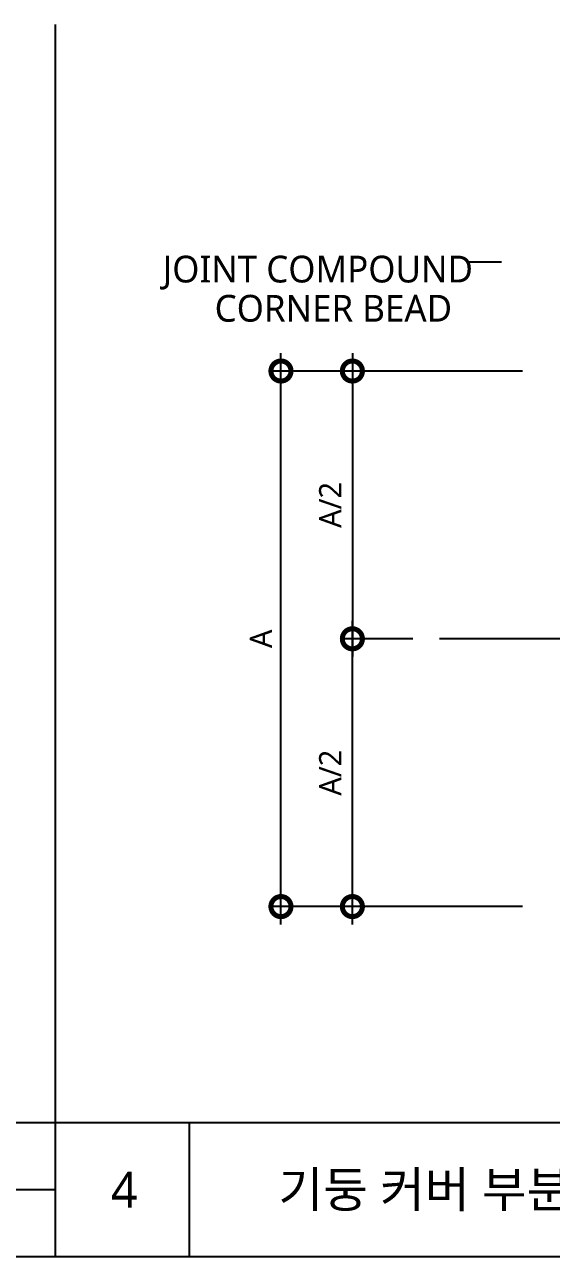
# Model space of a CAD drawing. Header units: millimetres. Extents: x 465 to 41696, y 198 to 5730.
# Drawn here: x 13993 to 14583, y 4350 to 5730 of the extents above; entities that cross this region are included whole.
import ezdxf
from ezdxf.enums import TextEntityAlignment as Align

# ---------------------------------------------------------------- set-up
doc = ezdxf.new("R2010")
doc.units = ezdxf.units.MM
doc.header["$LTSCALE"] = 200
doc.linetypes.add('CEN', pattern=[62, 60, -1, 0, -1])
doc.linetypes.add('CEN-GAUN', pattern=[32.2, 30, -1, 0.2, -1])
doc.layers.get('DEFPOINTS').update_dxf_attribs({"color": 137})
for name, color, linetype in [('01LEADER(지시선)', 7, 'Continuous'), ('cen', 1, 'CEN'), ('DIM-INT', 7, 'Continuous'), ('TABLE', 7, 'Continuous'), ('TEXT', 3, 'Continuous')]:
    doc.layers.add(name, color=color, linetype=linetype)
doc.styles.add('arial', font='arial.ttf')
doc.styles.add('스타일1', font='malgun.ttf')
doc.dimstyles.new('CJA$0', dxfattribs={"dimscale": 300, "dimtxt": 2.7, "dimasz": 1, "dimexe": 2, "dimexo": 3, "dimgap": 1, "dimtad": 1, "dimdec": 0, "dimzin": 1, "dimdsep": 46, "dimtxsty": 'arial', "dimblk": 'DOT', "dimcen": 0.09, "dimdle": 1, "dimclrd": 256, "dimclre": 256, "dimclrt": 3, "dimadec": 0, "dimazin": 0, "dimtfac": 1, "dimtdec": 0, "dimtmove": 2, "dimatfit": 3, "dimldrblk": 'DOT', "dimfxl": 1, "dimtolj": 1, "dimtzin": 1, "dimarcsym": 0})

# ---------------------------------------------------------------- blocks, each defined once
blk = doc.blocks.new('_DotSmall')
at = {"color": 0, "linetype": 'ByBlock', "const_width": 0.5}
blk.add_lwpolyline([(-0.0625, 0, 1), (0.0625, 0, 1)], format="xyb", close=True, dxfattribs=at)
blk = doc.blocks.new('*D90')
at = {"layer": 'DEFPOINTS', "color": 0, "transparency": 16777216}
for p in [(14280.4, 5341.9), (14580.8, 5341.9), (14580.8, 4741.9)]:
    blk.add_point(p, dxfattribs=at)
at = {"layer": 'DIM-INT', "color": 7, "lineweight": -2, "transparency": 16777216}
for p, q in [((14280.4, 4721.9), (14280.4, 5361.9)), ((14550.8, 5341.9), (14270.4, 5341.9)), ((14550.8, 4741.9), (14270.4, 4741.9))]:
    blk.add_line(p, q, dxfattribs=at)
at = {"layer": 'DIM-INT', "color": 7, "lineweight": -2, "transparency": 16777216, "xscale": 45, "yscale": 45, "zscale": 45}
for p, rotation in [((14280.4, 5341.9), 90), ((14280.4, 4741.9), 270)]:
    blk.add_blockref('_DotSmall', p, dxfattribs=dict(at, rotation=rotation))
at = {"layer": 'DIM-INT', "color": 3, "transparency": 16777216, "insert": (14257.9, 5041.9), "char_height": 25, "attachment_point": 5, "rotation": 90, "style": '스타일1'}
blk.add_mtext('\\A1;A', dxfattribs=at)
blk = doc.blocks.new('_DOT')
at = {"color": 0, "linetype": 'ByBlock'}
blk.add_line((-0.5, 0), (-1, 0), dxfattribs=at)
at = {"color": 0, "linetype": 'ByBlock', "const_width": 0.5}
blk.add_lwpolyline([(-0.25, 0, 1), (0.25, 0, 1)], format="xyb", close=True, dxfattribs=at)
blk = doc.blocks.new('*D91')
at = {"layer": 'DEFPOINTS', "color": 0, "transparency": 16777216}
for p in [(14580.8, 5341.9), (14360.4, 5041.9), (14458, 5041.9)]:
    blk.add_point(p, dxfattribs=at)
at = {"layer": 'DIM-INT', "color": 7, "lineweight": -2, "transparency": 16777216}
for p, q in [((14360.4, 5361.9), (14360.4, 5021.9)), ((14550.8, 5341.9), (14350.4, 5341.9)), ((14428, 5041.9), (14350.4, 5041.9))]:
    blk.add_line(p, q, dxfattribs=at)
at = {"layer": 'DIM-INT', "color": 7, "lineweight": -2, "transparency": 16777216, "xscale": 45, "yscale": 45, "zscale": 45}
for p, rotation in [((14360.4, 5341.9), 90), ((14360.4, 5041.9), 270)]:
    blk.add_blockref('_DotSmall', p, dxfattribs=dict(at, rotation=rotation))
at = {"layer": 'DIM-INT', "color": 3, "transparency": 16777216, "insert": (14335.6, 5191.9), "char_height": 25, "attachment_point": 5, "rotation": 90, "style": '스타일1'}
blk.add_mtext('\\A1;A/2', dxfattribs=at)
blk = doc.blocks.new('*D92')
at = {"layer": 'DEFPOINTS', "color": 0, "transparency": 16777216}
for p in [(14360.4, 5041.9), (14458, 5041.9), (14580.8, 4741.9)]:
    blk.add_point(p, dxfattribs=at)
at = {"layer": 'DIM-INT', "color": 7, "lineweight": -2, "transparency": 16777216}
for p, q in [((14360.4, 4721.9), (14360.4, 5061.9)), ((14428, 5041.9), (14350.4, 5041.9)), ((14550.8, 4741.9), (14350.4, 4741.9))]:
    blk.add_line(p, q, dxfattribs=at)
at = {"layer": 'DIM-INT', "color": 7, "lineweight": -2, "transparency": 16777216, "xscale": 45, "yscale": 45, "zscale": 45}
for p, rotation in [((14360.4, 5041.9), 90), ((14360.4, 4741.9), 270)]:
    blk.add_blockref('_DotSmall', p, dxfattribs=dict(at, rotation=rotation))
at = {"layer": 'DIM-INT', "color": 3, "transparency": 16777216, "insert": (14335.6, 4891.9), "char_height": 25, "attachment_point": 5, "rotation": 90, "style": '스타일1'}
blk.add_mtext('\\A1;A/2', dxfattribs=at)

msp = doc.modelspace()

# ---------------------------------------------------------------- linework, layer by layer
at = {"layer": '01LEADER(지시선)'}
msp.add_line((14527.4, 5463.9), (14490.3, 5463.9), dxfattribs=at)
msp.add_lwpolyline([(14605.2, 5343.7, 0, 9, 0), (14590.5, 5366.4, 0, 0, 0), (14527.4, 5463.9, 0, 0, 0)], format="xyseb", dxfattribs=at)
at = {"layer": 'cen', "linetype": 'CEN-GAUN', "ltscale": 0.05}
msp.add_line((15292.4, 5041.9), (14458, 5041.9), dxfattribs=at)
at = {"layer": 'TABLE', "color": 3}
for p, q in [((14027.5, 5730), (14027.5, 4350)), ((8875, 4350), (15745, 4350))]:
    msp.add_line(p, q, dxfattribs=at)
at = {"layer": 'TABLE', "color": 4}
for p, q in [((8875, 4500), (15745, 4500)), ((14177.5, 4500), (14177.5, 4350)), ((13827.5, 4425), (14027.5, 4425))]:
    msp.add_line(p, q, dxfattribs=at)

# ---------------------------------------------------------------- texts
at = {"layer": 'TEXT', "style": '스타일1'}
for s, p in [('JOINT COMPOUND', (14147.9, 5441.1)), ('CORNER BEAD', (14206.1, 5397.2))]:
    msp.add_text(s, height=30, dxfattribs=at).set_placement(p)
at = {"layer": 'TEXT', "color": 6, "style": '스타일1'}
msp.add_text('4', height=40, dxfattribs=at).set_placement((14104.9, 4424.6), align=Align.MIDDLE_CENTER)
at = {"layer": 'TEXT', "style": '스타일1'}
msp.add_text('기둥 커버 부분 상세도', height=40, dxfattribs=at).set_placement((14277.5, 4424.9), align=Align.MIDDLE_LEFT)

# ---------------------------------------------------------------- dimensions: what is measured, and where the dimension line sits
at = {"layer": 'DIM-INT'}
for base, p1, p2, angle, text, picture, middle in [((14280.4, 5341.9), (14580.8, 4741.9), (14580.8, 5341.9), 90, 'A', '*D90', (14257.9, 5041.9)), ((14360.4, 5041.9), (14580.8, 5341.9), (14458, 5041.9), 90, 'A/2', '*D91', (14335.6, 5191.9)), ((14360.4, 5041.9), (14580.8, 4741.9), (14458, 5041.9), 270, 'A/2', '*D92', (14335.6, 4891.9))]:
    dim = msp.add_linear_dim(base=base, p1=p1, p2=p2, angle=angle, text=text, dimstyle='CJA$0', override={"dimscale": 10, "dimtxt": 2.5, "dimasz": 4.5, "dimexe": 1, "dimzin": 8, "dimlunit": 6, "dimtxsty": '스타일1', "dimblk1": 'DotSmall', "dimblk2": 'DotSmall', "dimsah": 1, "dimcen": 1, "dimdle": 2, "dimclrd": 7, "dimclre": 7, "dimtix": 1, "dimfxl": 2, "dimtzin": 0}, dxfattribs=at)
    dim.commit()
    dim.dimension.update_dxf_attribs({"geometry": picture, "text_midpoint": middle})

doc.saveas('drawing.dxf')
